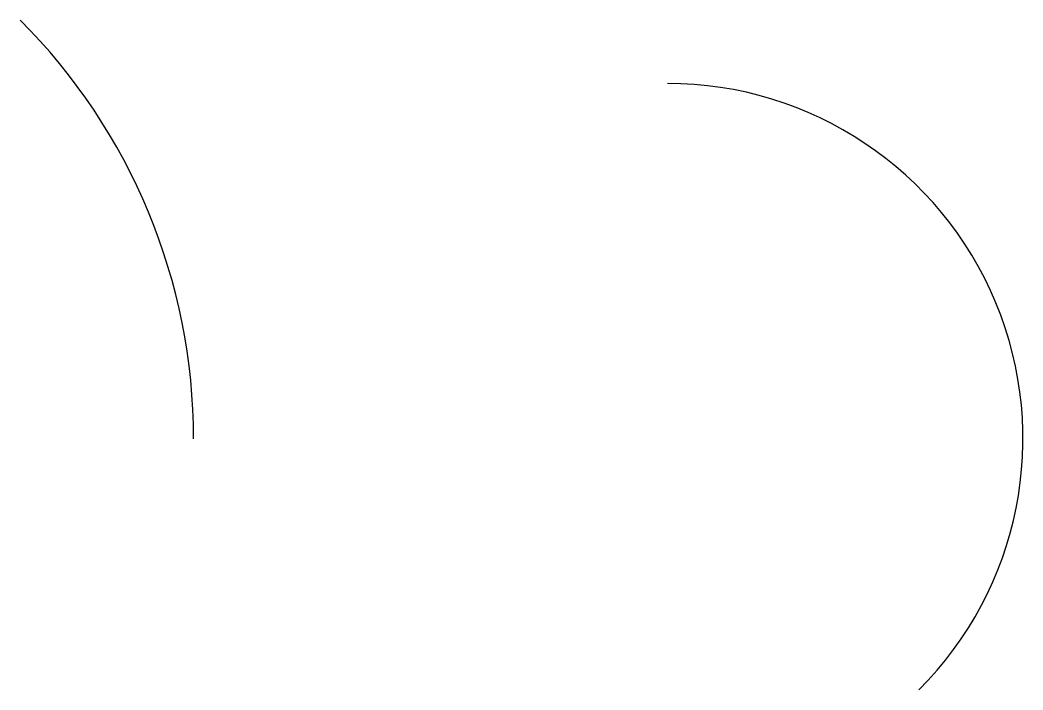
# Model space of a CAD drawing. Header units: metres. Extents: x 45.4 to 130, y -11.2 to 45.4.
import ezdxf

# ---------------------------------------------------------------- set-up
doc = ezdxf.new("R2010")
doc.units = ezdxf.units.M

msp = doc.modelspace()

# ---------------------------------------------------------------- linework, layer by layer
for centre, radius, start, end in [((10, 10), 50, 0, 45), ((100, 10), 30, -45, 90)]:
    msp.add_arc(centre, radius, start, end)

doc.saveas('drawing.dxf')
